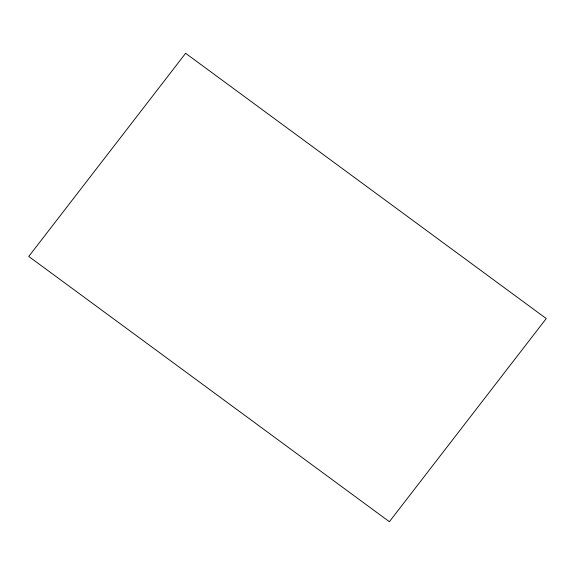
<?xml version="1.0" encoding="UTF-8"?>
<svg xmlns="http://www.w3.org/2000/svg" width="575" height="575" viewBox="0 0 575 575"><rect width="100%" height="100%" fill="white"/><g stroke="black" fill="none" stroke-linecap="round" stroke-linejoin="round"><path stroke-width="0.86" d="M185.617 53.295L28.75 256.45L389.383 521.705L546.25 318.55L185.617 53.295"/></g></svg>
